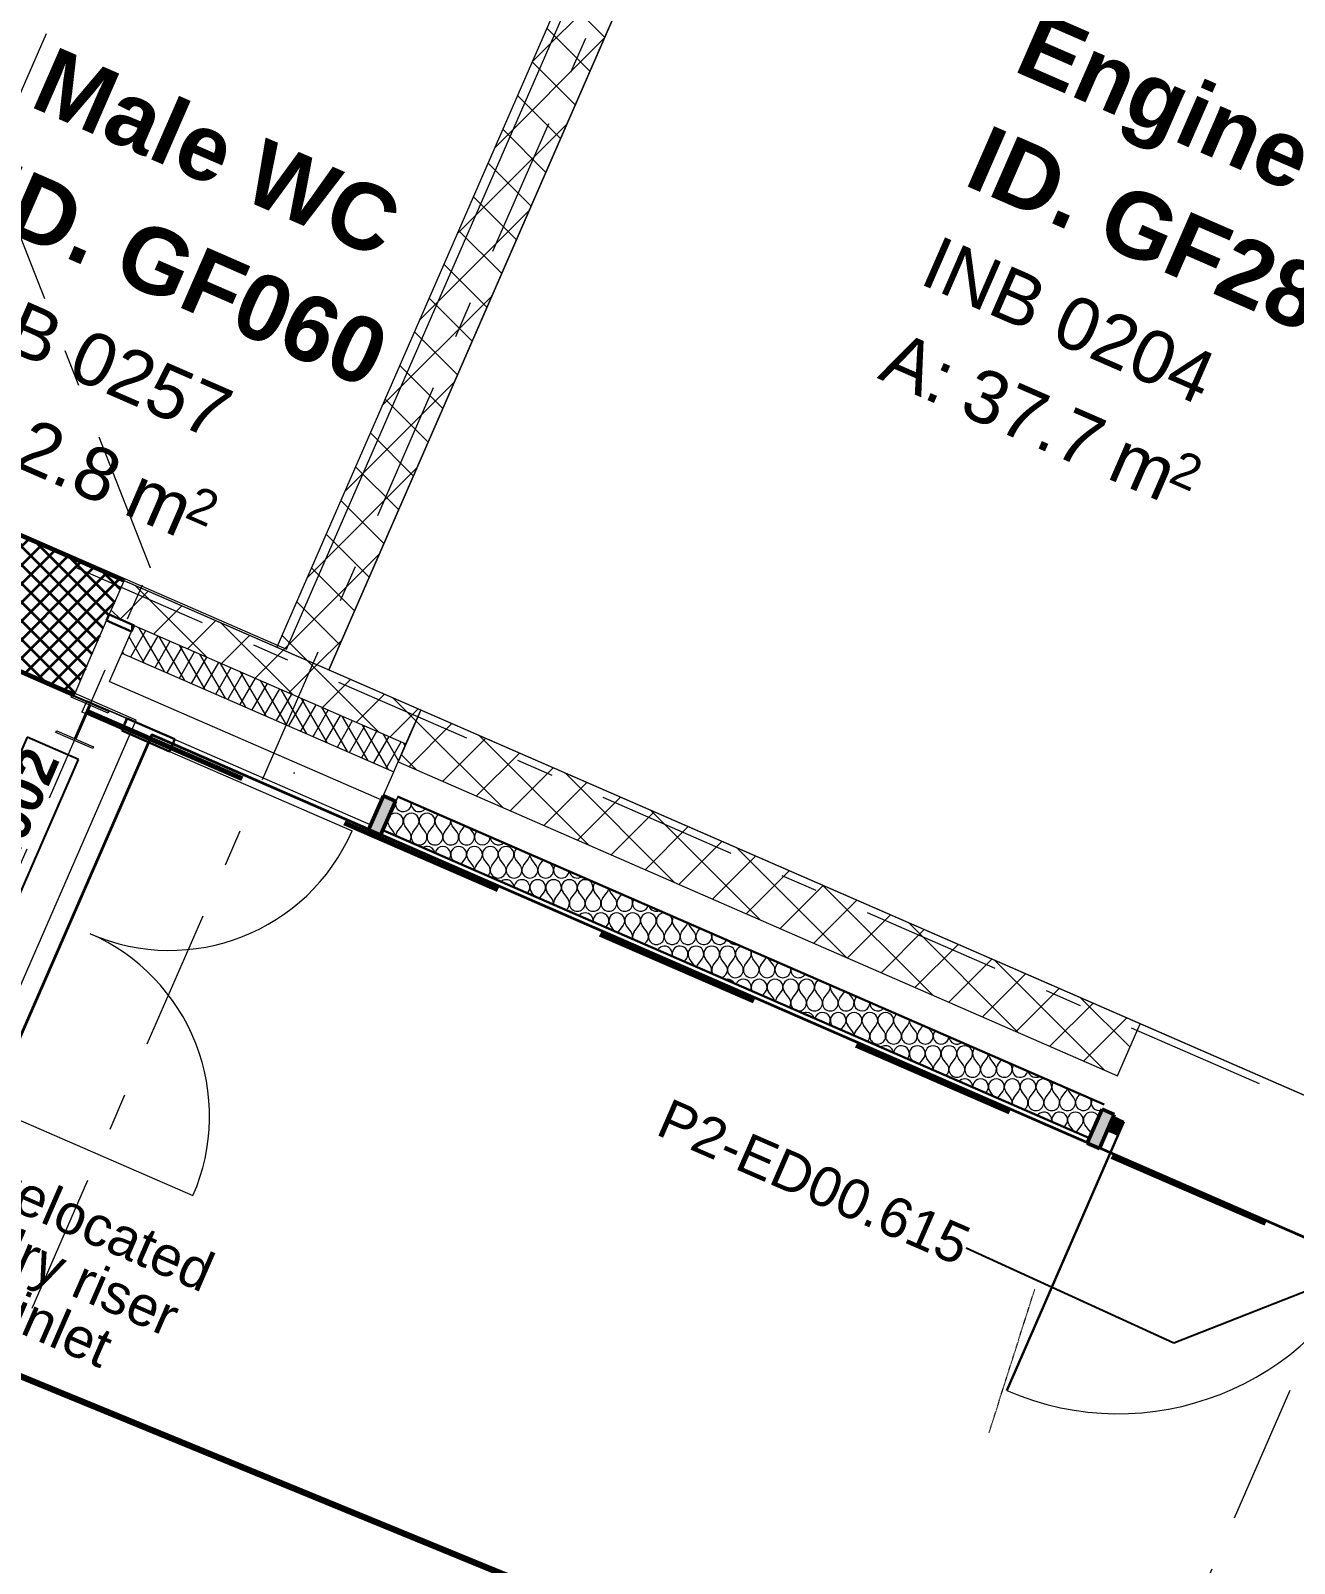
# Model space of a CAD drawing. Header units: millimetres. Extents: x -99530 to 1067232, y -97212 to 137997.
# Drawn here: x 995534 to 1000328, y -11672 to -5856 of the extents above; entities that cross this region are included whole.
import ezdxf
from ezdxf.enums import TextEntityAlignment as Align

# ---------------------------------------------------------------- set-up
doc = ezdxf.new("R2010")
doc.units = ezdxf.units.MM
doc.header["$MEASUREMENT"] = 0
for name, pattern in [('DASHDOTX2', [4, 2, -1, 0, -1]), ('Double Dashed', [1093.611073, 529.166651, -211.666656, 141.111112, -211.666656]), ('Long Dashed', [1058.333302, 634.99999, -423.333311])]:
    doc.linetypes.add(name, pattern=pattern)
for name, color, linetype in [('A-05-M_Gross_Int_Engineering', 7, 'Continuous'), ('A-05-M_Gross_Int_WC_s', 7, 'Continuous'), ('A-15-MG_Structural_Grid', 7, 'Continuous'), ('A-20-M_Floor_Slab', 7, 'Continuous'), ('A-25-M_Curtain_Wall', 7, 'Continuous'), ('A-25-M_Wall_Ext', 7, 'Continuous'), ('A-25-M_Wall_Ext_Existing_HUB', 7, 'Continuous'), ('A-25-M_Wall_Int', 7, 'Continuous'), ('ArchiCAD Doors', 7, 'Continuous'), ('COLUMN.IFC Import', 7, 'Continuous'), ('New_A-05-M_Gross_Int_Circulation', 7, 'Continuous'), ('New_A-15-MG_Structural_Grid_Phase_2', 7, 'Continuous'), ('New_A-20-M_Hard_Landscape', 7, 'Continuous'), ('New_A-25-M_Wall_Ext', 7, 'Continuous'), ('New_ArchiCAD Door Markers', 7, 'Continuous'), ('New_ArchiCAD Doors', 7, 'Continuous')]:
    doc.layers.add(name, color=color, linetype=linetype)
for name, color, linetype, lineweight, true_color in [('A-05-M_Gross_Int_Engineering_Pen_No__74', 7, 'Continuous', 20, 0x606060), ('A-05-M_Gross_Int_WC_s_Pen_No__74', 7, 'Continuous', 20, 0x606060), ('A-15-MG_Structural_Grid_Pen_No__163', 7, 'Continuous', 0, 0x750077), ('A-20-M_Hard_Landscape-Phase 1_Pen_No__248', 7, 'Continuous', 158, 0xe8dc01), ('A-25-M_Curtain_Wall_Pen_No__144', 7, 'Continuous', 0, 0xc8c8c8), ('A-25-M_Curtain_Wall_Pen_No__27', 7, 'Continuous', 50, 0x2a2a2a), ('A-25-M_Curtain_Wall_Pen_No__43', 7, 'Continuous', 30, 0x444444), ('A-25-M_Wall_Ext_Existing_HUB_Pen_No__103', 7, 'Continuous', 15, 0xa6a6a6), ('A-25-M_Wall_Ext_Existing_HUB_Pen_No__107', 7, 'Continuous', 15, 0xa6a6a6), ('A-25-M_Wall_Ext_Existing_HUB_Pen_No__43', 7, 'Continuous', 30, 0x444444), ('A-25-M_Wall_Int_Pen_No__107', 7, 'Continuous', 15, 0xa6a6a6), ('A-95-P_Drawing_Pen_No__46', 7, 'Continuous', 35, 0x444444), ('ArchiCAD Doors_Pen_No__103', 7, 'Continuous', 15, 0xa6a6a6), ('ArchiCAD Doors_Pen_No__43', 7, 'Continuous', 30, 0x444444), ('ArchiCAD Doors_Pen_No__63', 7, 'Continuous', 20, 0x606060), ('New_A-05-M_Gross_Int_Circulation_Pen_No__74', 7, 'Continuous', 20, 0x606060), ('New_A-15-MG_Structural_Grid_Phase_2_Pen_No__222', 7, 'Continuous', 13, 0x65af33), ('New_A-20-M_Hard_Landscape_Pen_No__53', 7, 'Continuous', 35, 0x444444), ('New_A-25-M_Wall_Ext_Existing_HUB_Pen_No__27', 7, 'Continuous', 50, 0x2a2a2a), ('New_ArchiCAD Doors_Pen_No__23', 7, 'Continuous', 30, 0x2a2a2a)]:
    doc.layers.add(name, color=color, linetype=linetype, lineweight=lineweight, true_color=true_color)
for name, color, linetype, lineweight in [('A-20-M_Floor_Slab_Pen_No__89', 8, 'Continuous', 20), ('A-25-M_Curtain_Wall_Pen_No__87', 8, 'Continuous', 20), ('A-25-M_Wall_Ext_Existing_HUB_Pen_No__1', 7, 'Continuous', 13), ('A-25-M_Wall_Ext_Pen_No__87', 8, 'Continuous', 20), ('A-25-M_Wall_Int_Pen_No__1', 7, 'Continuous', 13), ('A-95-P_Drawing_Pen_No__85', 8, 'Continuous', 20), ('ArchiCAD Doors_Pen_No__1', 7, 'Continuous', 13), ('ArchiCAD Zone Stamps_Pen_No__9', 7, 'Continuous', 13), ('COLUMN.IFC Import_Pen_No__2', 8, 'Continuous', 15), ('Demolished_G-10-P_Topo_Building_Pen_No__177', 1, 'Continuous', 70), ('G-10-P_Topo_Fence_Pen_No__2', 8, 'Continuous', 15), ('New_A-25-M_Wall_Ext_Existing_HUB_Pen_No__155', 5, 'Continuous', 35), ('New_A-25-M_Wall_Ext_Pen_No__1', 7, 'Continuous', 13), ('New_A-95-P_Text_1_50_GA_Pen_No__1', 7, 'Continuous', 13), ('New_ArchiCAD Door Markers_Pen_No__1', 7, 'Continuous', 13), ('New_ArchiCAD Door Markers_Pen_No__5', 7, 'Continuous', 25), ('New_ArchiCAD Doors_Pen_No__1', 7, 'Continuous', 13), ('New_ArchiCAD Doors_Pen_No__3', 7, 'Continuous', 18), ('New_ArchiCAD Zone Stamps_Pen_No__6', 7, 'Continuous', 35)]:
    doc.layers.add(name, color=color, linetype=linetype, lineweight=lineweight)
doc.styles.add('GENERATED_STYLE_1', font='')
doc.styles.add('GENERATED_STYLE_2', font='')
doc.styles.add('GENERATED_STYLE_3', font='')
doc.styles.add('GENERATED_STYLE_4', font='')
doc.styles.get('GENERATED_STYLE_1').set_extended_font_data('Arial', bold=True)
doc.styles.get('GENERATED_STYLE_2').set_extended_font_data('Swis721 BT', bold=True)
doc.styles.get('GENERATED_STYLE_3').set_extended_font_data('Arial')
doc.styles.get('GENERATED_STYLE_4').set_extended_font_data('Swis721 BT')
doc.linetypes.add('GAS_UNDERGROUND', pattern='A,0,[2,EC-MA-00-GF-DR-A-00361 Phase 2 Hub Ground Floor GA-S2-P191.Shx,S=1.746032,R=0,X=0,Y=0],-320,0', length=320)
doc.dimstyles.new('GENERATED_STYLE__4', dxfattribs={"dimtxt": 0.18, "dimasz": 273.6, "dimexe": 0.18, "dimexo": 0.0625, "dimgap": 0.09, "dimtad": 0, "dimtih": 1, "dimtoh": 1, "dimdec": 4, "dimzin": 0, "dimdsep": 46, "dimcen": 0.09, "dimadec": 0, "dimazin": 0, "dimtfac": 1, "dimtdec": 4, "dimtmove": 0, "dimatfit": 3, "dimldrblk": 'ARROWHEAD_5', "dimfxl": 1, "dimtolj": 1, "dimtzin": 0, "dimarcsym": 0})
pattern_1 = [(103.994, (976938, 0), (-1137.956, 451.32), [0, -965.2, 0, -1079.5, 0, -1031.875]), (73.994, (976938, 0), (-1195.13, 1745.31), [0, -520.7, 0, -869.95, 0, -333.375]), (33.994, (976626.5, -716.2), (785.414, 1814.82), [0, -317.5, 0, -1143, 0, -1492.25]), (23.994, (976626.5, -716.2), (250.28, 1972.77), [0, -158.75, 0, -749.3, 0, -857.25])]
pattern_2 = [(45, (976938, 0), (-91.9239, 91.9239), []), (135, (976938, 0), (91.9239, 91.9239), [])]

# ---------------------------------------------------------------- blocks, each defined once
blk = doc.blocks.new('Corridor 03-Ground_INB 0157_37_3', base_point=(993021.9, -8488.1))
at = {"layer": 'New_A-05-M_Gross_Int_Circulation_Pen_No__74', "linetype": 'Continuous'}
for p, q in [((995934.4, -8473.2), (988733.1, -5333.1)), ((995306.8, -9912.4), (995934.4, -8473.2))]:
    blk.add_line(p, q, dxfattribs=at)
at = {"layer": 'New_ArchiCAD Zone Stamps_Pen_No__6'}
for tag, height, style, p in [('ROOM_NAME', 250, 'GENERATED_STYLE_1', (992014.6, -6852.4)), ('zoneNameLine2', 250, 'GENERATED_STYLE_1', (991826.2, -7284.6)), ('ROOM_NUMBER', 200, 'GENERATED_STYLE_3', (991637.7, -7705.3)), ('measuredAreaCode', 200, 'GENERATED_STYLE_3', (991480.7, -8065.4)), ('ROOM_HOLES_PRM', 200, 'GENERATED_STYLE_3', (991788.1, -8199.4)), ('DUMMY_649', 200, 'GENERATED_STYLE_3', (992277.4, -8412.8)), ('DUMMY_650', 133.3, 'GENERATED_STYLE_3', (992556.7, -8519.3))]:
    blk.add_attdef(tag, text='', height=height, rotation=336.44041, dxfattribs=dict(at, style=style)).set_placement(p, align=Align.TOP_LEFT)
blk = doc.blocks.new('Engine Test Cell 1_INB 0204_58_3', base_point=(1000238.9, -7358.8))
at = {"layer": 'A-05-M_Gross_Int_Engineering_Pen_No__74', "linetype": 'Continuous'}
for p, q in [((999252.5, -2349.2), (996665.4, -8282.2)), ((996665.4, -8282.2), (1001997.3, -10607.4))]:
    blk.add_line(p, q, dxfattribs=at)
at = {"layer": 'ArchiCAD Zone Stamps_Pen_No__9'}
for tag, height, style, p in [('ROOM_NAME', 250, 'GENERATED_STYLE_1', (999356.4, -5777.5)), ('zoneNameLine2', 250, 'GENERATED_STYLE_1', (999168, -6209.7)), ('ROOM_NUMBER', 200, 'GENERATED_STYLE_3', (998979.6, -6630.4)), ('measuredAreaCode', 200, 'GENERATED_STYLE_3', (998822.5, -6990.5)), ('DUMMY_649', 200, 'GENERATED_STYLE_3', (999129.9, -7124.5)), ('DUMMY_650', 200, 'GENERATED_STYLE_3', (999619.3, -7337.9)), ('DUMMY_651', 133.3, 'GENERATED_STYLE_3', (999898.6, -7444.4))]:
    blk.add_attdef(tag, text='', height=height, rotation=336.44041, dxfattribs=dict(at, style=style)).set_placement(p, align=Align.TOP_LEFT)
blk = doc.blocks.new('Male WC_INB 0257_60_3', base_point=(995890.4, -7224.6))
at = {"layer": 'A-05-M_Gross_Int_WC_s_Pen_No__74', "linetype": 'Continuous'}
for p, q in [((996504.5, -8203.9), (998197.6, -4321.2)), ((993241.8, -6781.2), (996504.5, -8203.9))]:
    blk.add_line(p, q, dxfattribs=at)
at = {"layer": 'ArchiCAD Zone Stamps_Pen_No__9'}
for tag, height, style, p in [('ROOM_NAME', 250, 'GENERATED_STYLE_1', (995624.8, -5912.4)), ('zoneNameLine2', 250, 'GENERATED_STYLE_1', (995436.4, -6344.5)), ('ROOM_NUMBER', 200, 'GENERATED_STYLE_3', (995248, -6765.2)), ('measuredAreaCode', 200, 'GENERATED_STYLE_3', (995090.9, -7125.3)), ('DUMMY_649', 200, 'GENERATED_STYLE_3', (995398.3, -7259.4)), ('DUMMY_650', 200, 'GENERATED_STYLE_3', (995887.7, -7472.7)), ('DUMMY_651', 133.3, 'GENERATED_STYLE_3', (996167, -7579.3))]:
    blk.add_attdef(tag, text='', height=height, rotation=336.44041, dxfattribs=dict(at, style=style)).set_placement(p, align=Align.TOP_LEFT)
blk = doc.blocks.new('Mesh_20_3', base_point=(988930.7, -24727.1))
at = {"layer": 'New_A-20-M_Hard_Landscape_Pen_No__53', "linetype": 'Continuous', "flags": 128}
blk.add_lwpolyline([(988930.7, -24727.1), (988131.3, -26560.4), (999398.6, -31473.5), (1000198, -29640.2), (990908.8, -25589.7), (996843.1, -11980.5), (1005863.9, -15914), (1005925.7, -15772.3), (1017857.8, -20975.3), (1018925.2, -18527.4), (995994.2, -8528.3)], close=True, dxfattribs=at)
blk = doc.blocks.new('Slab_5_3', base_point=(977314.7, -362.2))
at = {"layer": 'A-20-M_Floor_Slab_Pen_No__89', "linetype": 'Continuous', "flags": 128}
blk.add_lwpolyline([(977314.7, -362.2), (984728.9, 6537.3), (984643.8, 6629.2), (987876.2, 9637.2), (992165.2, 7766.9), (996287.1, 17219.8), (1030611.3, 2252.7), (1030904.7, 2124.8), (1026692.8, -7534.4), (1026399.5, -7406.5), (1021328.1, -19036.6), (980552.3, -1256.3), (980362.6, -1691.3)], close=True, dxfattribs=at)
blk = doc.blocks.new('*X577', base_point=(976938, 0))
at = {"layer": 'A-25-M_Curtain_Wall_Pen_No__87', "linetype": 'Continuous'}
for p, q in [((996924, -8772), (996930.2, -8763.7)), ((996870.6, -8889.2), (996882, -8874)), ((996912, -8898), (996894, -8874)), ((996924, -8898), (996942, -8874)), ((996972, -8898), (996954, -8874)), ((996984, -8898), (997002, -8874)), ((997032, -8898), (997014, -8874)), ((997044, -8898), (997062, -8874)), ((997092, -8898), (997074, -8874)), ((997104, -8898), (997122, -8874)), ((997152, -8898), (997134, -8874)), ((997164, -8898), (997182, -8874)), ((997212, -8898), (997199.3, -8881.1)), ((997224, -8898), (997227.5, -8893.4)), ((997121.9, -9000.1), (997122, -9000)), ((997139.9, -9007.9), (997134, -9000)), ((997167.2, -9019.8), (997182, -9000)), ((997212, -9024), (997194, -9000)), ((997224, -9024), (997242, -9000)), ((997272, -9024), (997254, -9000)), ((997284, -9024), (997302, -9000)), ((997332, -9024), (997314, -9000)), ((997344, -9024), (997362, -9000)), ((997392, -9024), (997374, -9000)), ((997404, -9024), (997422, -9000)), ((997452, -9024), (997434, -9000)), ((997464, -9024), (997479.5, -9003.3)), ((997512, -9024), (997504.7, -9014.2)), ((997524, -9024), (997524.8, -9023)), ((997419.2, -9129.7), (997422, -9126)), ((997445.3, -9141.1), (997434, -9126)), ((997464.4, -9149.4), (997482, -9126)), ((997512, -9150), (997494, -9126)), ((997524, -9150), (997542, -9126)), ((997572, -9150), (997554, -9126)), ((997584, -9150), (997602, -9126)), ((997632, -9150), (997614, -9126)), ((997644, -9150), (997662, -9126)), ((997692, -9150), (997674, -9126)), ((997704, -9150), (997722, -9126)), ((997752, -9150), (997734, -9126)), ((997764, -9150), (997776.8, -9132.9)), ((997812, -9150), (997810, -9147.4)), ((997716.5, -9259.3), (997722, -9252)), ((997750.7, -9274.2), (997734, -9252)), ((997764, -9276), (997782, -9252)), ((997812, -9276), (997794, -9252)), ((997824, -9276), (997842, -9252)), ((997872, -9276), (997854, -9252)), ((997884, -9276), (997902, -9252)), ((997932, -9276), (997914, -9252)), ((997944, -9276), (997962, -9252)), ((997992, -9276), (997974, -9252)), ((998004, -9276), (998022, -9252)), ((998052, -9276), (998034, -9252)), ((998064, -9276), (998074.1, -9262.5)), ((998013.8, -9389), (998022, -9378)), ((998052, -9402), (998034, -9378)), ((998064, -9402), (998082, -9378)), ((998112, -9402), (998094, -9378)), ((998124, -9402), (998142, -9378)), ((998172, -9402), (998154, -9378)), ((998184, -9402), (998202, -9378)), ((998232, -9402), (998214, -9378)), ((998244, -9402), (998262, -9378)), ((998292, -9402), (998274, -9378)), ((998304, -9402), (998322, -9378)), ((998352, -9402), (998334, -9378)), ((998364, -9402), (998371.4, -9392.2)), ((998311.1, -9518.6), (998322, -9504)), ((998352, -9528), (998334, -9504)), ((998364, -9528), (998382, -9504)), ((998412, -9528), (998394, -9504)), ((998424, -9528), (998442, -9504)), ((998472, -9528), (998454, -9504)), ((998484, -9528), (998502, -9504)), ((998532, -9528), (998514, -9504)), ((998544, -9528), (998562, -9504)), ((998592, -9528), (998574, -9504)), ((998604, -9528), (998622, -9504)), ((998652, -9528), (998637, -9508)), ((998664, -9528), (998668.7, -9521.8)), ((998577.6, -9634.8), (998574, -9630)), ((998608.3, -9648.2), (998622, -9630)), ((998652, -9654), (998634, -9630)), ((998664, -9654), (998682, -9630)), ((998712, -9654), (998694, -9630)), ((998724, -9654), (998742, -9630)), ((998772, -9654), (998754, -9630)), ((998784, -9654), (998802, -9630)), ((998832, -9654), (998814, -9630)), ((998844, -9654), (998862, -9630)), ((998892, -9654), (998874, -9630)), ((998904, -9654), (998920.7, -9631.7)), ((998952, -9654), (998942.3, -9641.1)), ((998964, -9654), (998965.9, -9651.4)), ((998860.4, -9758.1), (998862, -9756)), ((998883, -9768), (998874, -9756)), ((998905.6, -9777.8), (998922, -9756)), ((998952, -9780), (998934, -9756)), ((998964, -9780), (998982, -9756)), ((999012, -9780), (998994, -9756)), ((999024, -9780), (999042, -9756)), ((999072, -9780), (999054, -9756)), ((999084, -9780), (999102, -9756)), ((999132, -9780), (999114, -9756)), ((999144, -9780), (999162, -9756)), ((999192, -9780), (999174, -9756)), ((999204, -9780), (999218, -9761.3)), ((999252, -9780), (999247.7, -9774.3)), ((999157.7, -9887.8), (999162, -9882)), ((999188.3, -9901.1), (999174, -9882)), ((999204, -9906), (999222, -9882)), ((999252, -9906), (999234, -9882)), ((999264, -9906), (999282, -9882)), ((999312, -9906), (999294, -9882)), ((999324, -9906), (999342, -9882)), ((999372, -9906), (999354, -9882)), ((999384, -9906), (999402, -9882)), ((999432, -9906), (999414, -9882)), ((999444, -9906), (999462, -9882)), ((999492, -9906), (999474, -9882)), ((999504, -9906), (999515.3, -9891)), ((999455, -10017.4), (999462, -10008)), ((999492, -10032), (999474, -10008)), ((999504, -10032), (999522, -10008)), ((999552, -10032), (999534, -10008))]:
    blk.add_line(p, q, dxfattribs=at)
for centre, start, end in [((996948, -8790), 143.1301, 10.88499), ((996918, -8856), 90, 216.8699), ((996888, -8790), 298.59942, 14.28141), ((996918, -8856), 323.1301, 90), ((996978, -8856), 90, 216.8699), ((997008, -8790), 169.9611, 322.91973), ((996978, -8856), 323.1301, 90), ((997038, -8856), 90, 216.8699), ((997038, -8856), 323.1301, 90), ((997098, -8856), 120.72817, 216.8699), ((996858, -8856), 323.1301, 10.64704), ((997098, -8856), 323.1301, 12.15266), ((997158, -8856), 168.89645, 216.8699), ((997158, -8856), 323.1301, 323.98438), ((996888, -8916), 9.68785, 36.8699), ((996948, -8916), 143.1301, 170.98595), ((996948, -8916), 321.89488, 36.8699), ((997008, -8916), 143.1301, 36.8699), ((997038, -8982), 90, 121.94351), ((997068, -8916), 143.1301, 36.8699), ((997038, -8982), 10.93732, 90), ((997098, -8982), 90, 169.91673), ((997128, -8916), 143.1301, 36.8699), ((997098, -8982), 323.1301, 90), ((997158, -8982), 90, 216.8699), ((997188, -8916), 143.1301, 36.8699), ((997158, -8982), 323.1301, 90), ((997218, -8982), 90, 216.8699), ((997248, -8916), 143.1301, 1.17981), ((997218, -8982), 323.1301, 90), ((997278, -8982), 90, 216.8699), ((997308, -8916), 178.83069, 314.05014), ((997278, -8982), 323.1301, 90), ((997338, -8982), 90, 216.8699), ((997338, -8982), 323.1301, 90), ((997398, -8982), 130.55342, 216.8699), ((997398, -8982), 323.1301, 2.32741), ((997458, -8982), 177.71313, 216.8699), ((997188, -9042), 0.0898, 36.8699), ((997248, -9042), 143.1301, 179.91026), ((997248, -9042), 312.97056, 36.8699), ((997308, -9042), 143.1301, 36.8699), ((997368, -9042), 143.1301, 36.8699), ((997428, -9042), 143.1301, 36.8699), ((997488, -9042), 143.1301, 36.8699), ((997548, -9042), 143.1301, 352.18649), ((997608, -9042), 188.3129, 304.56793), ((997338, -9108), 90, 131.65351), ((997338, -9108), 1.22732, 90), ((997398, -9108), 90, 178.78404), ((997398, -9108), 323.1301, 90), ((997458, -9108), 90, 216.8699), ((997458, -9108), 323.1301, 90), ((997518, -9108), 90, 216.8699), ((997518, -9108), 323.1301, 90), ((997578, -9108), 90, 216.8699), ((997578, -9108), 323.1301, 90), ((997638, -9108), 90, 216.8699), ((997638, -9108), 323.1301, 90), ((997698, -9108), 139.61356, 216.8699), ((997698, -9108), 323.1301, 353.26727), ((997758, -9108), 187.09923, 216.8699), ((997488, -9168), 351.15603, 36.8699), ((997548, -9168), 143.1301, 189.49129), ((997548, -9168), 303.38953, 36.8699), ((997608, -9168), 143.1301, 36.8699), ((997668, -9168), 143.1301, 36.8699), ((997728, -9168), 143.1301, 36.8699), ((997788, -9168), 143.1301, 36.8699), ((997848, -9168), 149.30254, 343.57829), ((997908, -9168), 198.90604, 293.97479), ((997638, -9234), 90, 140.64951), ((997638, -9234), 352.23132, 90), ((997698, -9234), 90, 188.26212), ((997698, -9234), 323.1301, 90), ((997758, -9234), 90, 216.8699), ((997758, -9234), 323.1301, 90), ((997818, -9234), 90, 216.8699), ((997818, -9234), 323.1301, 90), ((997878, -9234), 90, 216.8699), ((997878, -9234), 323.1301, 90), ((997938, -9234), 90, 216.8699), ((997938, -9234), 86.08971, 90), ((997938, -9234), 323.1301, 46.79111), ((997998, -9234), 148.25579, 216.8699), ((997998, -9234), 323.1301, 344.62504), ((998058, -9234), 197.51507, 216.8699), ((997788, -9294), 143.1301, 150.30351), ((997788, -9294), 342.57731, 36.8699), ((997848, -9294), 143.1301, 200.2688), ((997848, -9294), 292.61202, 36.8699), ((997908, -9294), 143.1301, 36.8699), ((997968, -9294), 143.1301, 36.8699), ((998028, -9294), 143.1301, 36.8699), ((998088, -9294), 143.1301, 27.38577), ((998148, -9294), 157.75029, 335.13053), ((997878, -9360), 44.02079, 88.86004), ((997938, -9360), 90, 149.25906), ((997938, -9360), 343.62177, 90), ((997998, -9360), 90, 198.84758), ((997998, -9360), 323.1301, 90), ((998058, -9360), 90, 216.8699), ((998058, -9360), 323.1301, 90), ((998118, -9360), 90, 216.8699), ((998118, -9360), 323.1301, 90), ((998178, -9360), 90, 216.8699), ((998178, -9360), 323.1301, 90), ((998208, -9294), 211.75258, 281.12825), ((998238, -9360), 103.81808, 216.8699), ((998238, -9360), 323.1301, 29.06275), ((998298, -9360), 156.71279, 216.8699), ((998028, -9420), 25.83347, 36.8699), ((998088, -9420), 143.1301, 158.74505), ((998088, -9420), 334.13577, 36.8699), ((998148, -9420), 143.1301, 213.5402), ((998148, -9420), 279.34063, 36.8699), ((998208, -9420), 143.1301, 36.8699), ((998268, -9420), 143.1301, 36.8699), ((998328, -9420), 143.1301, 36.8699), ((998298, -9360), 323.1301, 336.16804), ((998358, -9360), 209.96952, 216.8699), ((998388, -9420), 143.1301, 15.44837), ((998448, -9420), 166.22689, 326.65394), ((998178, -9486), 90, 105.42654), ((998178, -9486), 27.45429, 90), ((998238, -9486), 90, 157.70714), ((998238, -9486), 335.17369, 90), ((998298, -9486), 90, 211.67684), ((998298, -9486), 323.1301, 90), ((998358, -9486), 90, 216.8699), ((998358, -9486), 323.1301, 90), ((998418, -9486), 90, 216.8699), ((998418, -9486), 323.1301, 90), ((998478, -9486), 90, 216.8699), ((998478, -9486), 323.1301, 90), ((998508, -9420), 232.22562, 260.6552), ((998538, -9486), 116.08447, 216.8699), ((998538, -9486), 323.1301, 16.79636), ((998598, -9486), 165.17578, 216.8699), ((998328, -9546), 14.18013, 36.8699), ((998388, -9546), 143.1301, 167.23741), ((998388, -9546), 325.64342, 36.8699), ((998448, -9546), 143.1301, 237.0977), ((998448, -9546), 255.78312, 36.8699), ((998508, -9546), 143.1301, 36.8699), ((998568, -9546), 143.1301, 36.8699), ((998628, -9546), 143.1301, 36.8699), ((998598, -9486), 323.1301, 327.70505), ((998688, -9546), 143.1301, 5.27687), ((998478, -9612), 90, 117.37692), ((998478, -9612), 15.50391, 90), ((998538, -9612), 90, 166.18311), ((998538, -9612), 326.69771, 90), ((998598, -9612), 90, 216.8699), ((998598, -9612), 323.1301, 90), ((998658, -9612), 90, 216.8699), ((998658, -9612), 323.1301, 90), ((998718, -9612), 90, 216.8699), ((998748, -9546), 174.92769, 317.95314), ((998718, -9612), 323.1301, 90), ((998778, -9612), 90, 216.8699), ((998778, -9612), 323.1301, 90), ((998838, -9612), 126.41282, 216.8699), ((998838, -9612), 323.1301, 6.46801), ((998898, -9612), 173.83725, 216.8699), ((998628, -9672), 4.14793, 36.8699), ((998688, -9672), 143.1301, 175.97933), ((998688, -9672), 316.9015, 36.8699), ((998748, -9672), 143.1301, 36.8699), ((998778, -9738), 90, 127.5547), ((998808, -9672), 143.1301, 36.8699), ((998778, -9738), 5.32613, 90), ((998838, -9738), 90, 174.88221), ((998868, -9672), 143.1301, 36.8699), ((998838, -9738), 323.1301, 90), ((998898, -9738), 90, 216.8699), ((998928, -9672), 143.1301, 36.8699), ((998898, -9738), 323.1301, 90), ((998958, -9738), 90, 216.8699), ((998988, -9672), 143.1301, 356.02475), ((998958, -9738), 323.1301, 90), ((999018, -9738), 90, 216.8699), ((999018, -9738), 323.1301, 90), ((999048, -9672), 184.09959, 308.78124), ((999078, -9738), 90, 216.8699), ((999078, -9738), 323.1301, 90), ((999138, -9738), 135.75113, 216.8699), ((999138, -9738), 323.1301, 357.1297), ((999198, -9738), 182.93448, 216.8699), ((998928, -9798), 354.97282, 36.8699), ((998988, -9798), 143.1301, 185.22802), ((998988, -9798), 307.65281, 36.8699), ((999048, -9798), 143.1301, 36.8699), ((999108, -9798), 143.1301, 36.8699), ((999168, -9798), 143.1301, 36.8699), ((999228, -9798), 143.1301, 36.8699), ((999288, -9798), 145.59984, 347.28099), ((999348, -9798), 194.12602, 298.75481), ((999078, -9864), 90, 136.81028), ((999078, -9864), 356.07055, 90), ((999138, -9864), 90, 184.0509), ((999138, -9864), 323.1301, 90), ((999198, -9864), 90, 216.8699), ((999198, -9864), 323.1301, 90), ((999258, -9864), 90, 216.8699), ((999258, -9864), 323.1301, 90), ((999318, -9864), 90, 216.8699), ((999318, -9864), 323.1301, 90), ((999378, -9864), 90, 216.8699), ((999378, -9864), 323.1301, 90), ((999438, -9864), 144.54167, 216.8699), ((999438, -9864), 323.1301, 348.33916), ((999498, -9864), 192.82642, 216.8699), ((999228, -9924), 143.1301, 146.6105), ((999228, -9924), 346.27032, 36.8699), ((999288, -9924), 143.1301, 195.39331), ((999288, -9924), 297.48752, 36.8699), ((999348, -9924), 143.1301, 36.8699), ((999408, -9924), 143.1301, 36.8699), ((999468, -9924), 143.1301, 36.8699), ((999528, -9924), 143.1301, 33.61909), ((999588, -9924), 154.09294, 288.561), ((999318, -9990), 57.64288, 75.23795), ((999378, -9990), 90, 145.55591), ((999378, -9990), 347.32492, 90), ((999438, -9990), 90, 194.07153), ((999438, -9990), 323.1301, 90), ((999498, -9990), 90, 216.8699), ((999498, -9990), 323.1301, 90), ((999558, -9990), 90, 216.8699), ((999558, -9990), 21.36861, 90), ((999468, -10050), 31.82786, 36.8699), ((999528, -10050), 143.1301, 155.08772), ((999528, -10050), 10.82838, 36.8699)]:
    blk.add_arc(centre, 30, start, end, dxfattribs=at)
blk = doc.blocks.new('Curtain Wall_14_3', base_point=(976938, 0))
at = {"layer": 'A-25-M_Curtain_Wall_Pen_No__144', "linetype": 'Continuous'}
for points in [[(996816.3, -8888.6), (996862.1, -8908.6), (996918.1, -8780.3), (996872.3, -8760.3)], [(999543, -10077.6), (999588.8, -10097.6), (999644.8, -9969.2), (999598.9, -9949.2)]]:
    blk.add_hatch(color=256, dxfattribs=at).paths.add_polyline_path(points)
at = {"layer": 'ArchiCAD Doors_Pen_No__103', "linetype": 'Continuous'}
blk.add_hatch(color=256, dxfattribs=at).paths.add_polyline_path([(999618.8, -10028.8), (999660, -10046.8), (999682, -9996.4), (999640.8, -9978.4)])
at = {"layer": 'A-25-M_Curtain_Wall_Pen_No__27', "linetype": 'Continuous'}
for p, q in [((996872.3, -8760.3), (996816.3, -8888.6)), ((996862.1, -8908.6), (996918.1, -8780.3)), ((996918.1, -8780.3), (996872.3, -8760.3)), ((996816.3, -8888.6), (996862.1, -8908.6)), ((999598.9, -9949.2), (999543, -10077.6)), ((999588.8, -10097.6), (999644.8, -9969.2)), ((999644.8, -9969.2), (999598.9, -9949.2)), ((999543, -10077.6), (999588.8, -10097.6))]:
    blk.add_line(p, q, dxfattribs=at)
at = {"layer": 'A-25-M_Curtain_Wall_Pen_No__43', "linetype": 'Continuous'}
for p, q in [((999606.9, -9930.9), (996926.1, -8761.9)), ((996870.1, -8890.3), (999551, -10059.2))]:
    blk.add_line(p, q, dxfattribs=at)
at = {"layer": 'ArchiCAD Doors_Pen_No__43', "linetype": 'Continuous'}
for p, q in [((999640.8, -9978.4), (999618.8, -10028.8)), ((999682, -9996.4), (999640.8, -9978.4)), ((999660, -10046.8), (999682, -9996.4)), ((999660, -10046.8), (999237.4, -11016.2)), ((999618.8, -10028.8), (999660, -10046.8))]:
    blk.add_line(p, q, dxfattribs=at)
at = {"layer": 'ArchiCAD Doors_Pen_No__63', "linetype": 'Continuous'}
blk.add_arc((999660, -10046.8), 1057.5, 246.44041, 336.44041, dxfattribs=at)
at = {"layer": 'A-25-M_Curtain_Wall', "linetype": 'Continuous', "lineweight": 0}
blk.add_blockref('*X577', (976938, 0), dxfattribs=at)
blk = doc.blocks.new('Simple Door Opening')
at = {"layer": 'ArchiCAD Doors_Pen_No__1', "linetype": 'Continuous'}
for p, q in [((4054.8, -140), (4054.8, 0)), ((4054.8, -255), (4054.8, -140)), ((4054.8, -372), (4054.8, -255)), ((4054.8, -474.5), (4054.8, -372))]:
    blk.add_line(p, q, dxfattribs=at)
blk = doc.blocks.new('Wall_80_3', base_point=(1021573.4, -19661.2))
at = {"layer": 'A-25-M_Wall_Ext_Existing_HUB_Pen_No__103', "linetype": 'Continuous'}
h = blk.add_hatch(dxfattribs=at)
h.set_pattern_fill('Rigid_Insulation_0003', color=256, style=0, pattern_type=2)
h.set_pattern_definition([(0, (976938, 0), (0, 130), []), (90, (976938, 0), (-130, 0), [])])
h.paths.add_polyline_path([(995832.5, -8072), (995822.5, -8094.9), (995916.5, -8135.9), (995926.5, -8113)])
at = {"layer": 'A-25-M_Wall_Ext_Existing_HUB_Pen_No__107', "linetype": 'Continuous'}
h = blk.add_hatch(dxfattribs=at)
h.set_pattern_fill('Concrete_Block_0003', color=256, style=0, pattern_type=2)
h.set_pattern_definition(pattern_2)
h.paths.add_polyline_path([(995832.5, -8072), (996958, -8562.8), (997014, -8434.5), (995888.5, -7943.7), (995860.7, -8007.4), (995840.7, -8053.2)])
h = blk.add_hatch(dxfattribs=at)
h.set_pattern_fill('613_01__ad_AR_SAND_0003', color=256, style=0, pattern_type=2)
h.set_pattern_definition(pattern_1)
h.paths.add_polyline_path([(995833.7, -8325.6), (995916.5, -8135.9), (995822.5, -8094.9), (995698.8, -8378.6)])
h = blk.add_hatch(dxfattribs=at)
h.set_pattern_fill('Batt_Insulation_0003', color=256, style=0, pattern_type=2)
h.set_pattern_definition([(60, (976938, 0), (-43.30127, 25), []), (120, (976938, 0), (43.30127, 25), [])])
h.paths.add_polyline_path([(995916.5, -8135.9), (995880.5, -8218.4), (996912.1, -8668.2), (996958, -8562.8), (995926.5, -8113)])
h = blk.add_hatch(dxfattribs=at)
h.set_pattern_fill('613_01__ad_AR_SAND_0003', color=256, style=0, pattern_type=2)
h.set_pattern_definition(pattern_1)
h.paths.add_polyline_path([(995698.8, -8378.6), (996824.3, -8869.4), (996865.3, -8775.4), (995833.7, -8325.6)])
at = {"layer": 'New_A-25-M_Wall_Ext_Existing_HUB_Pen_No__155', "linetype": 'Continuous'}
h = blk.add_hatch(dxfattribs=at)
h.set_pattern_fill('Grid_5x5_Diagonal_0003', color=256, style=0, pattern_type=2)
h.set_pattern_definition([(45, (976938, 0), (-35.35534, 35.35534), []), (135, (976938, 0), (35.35534, 35.35534), [])])
h.paths.add_polyline_path([(994452.2, -7835), (995698.8, -8378.6), (995739.8, -8284.7), (995786.6, -8177.4), (995832.5, -8072), (995840.7, -8053.2), (995860.7, -8007.4), (995888.5, -7943.7), (994641.8, -7400.1), (994614.1, -7463.8), (994594.1, -7509.6), (994585.9, -7528.4), (994539.9, -7633.8), (994493.1, -7741.1)])
at = {"layer": 'A-25-M_Wall_Ext_Existing_HUB_Pen_No__1', "linetype": 'Continuous'}
for p, q in [((995860.7, -8007.4), (995888.5, -7943.7)), ((995840.7, -8053.2), (995860.7, -8007.4)), ((995832.5, -8072), (995840.7, -8053.2)), ((995786.6, -8177.4), (995822.5, -8094.9)), ((995786.6, -8177.4), (995822.5, -8094.9)), ((995833.7, -8325.6), (995916.5, -8135.9)), ((995926.5, -8113), (996958, -8562.8)), ((995739.8, -8284.7), (995786.6, -8177.4)), ((995739.8, -8284.7), (995786.6, -8177.4)), ((995880.5, -8218.4), (996912.1, -8668.2)), ((995698.8, -8378.6), (995739.8, -8284.7)), ((995698.8, -8378.6), (995739.8, -8284.7)), ((995833.7, -8325.6), (996865.3, -8775.4))]:
    blk.add_line(p, q, dxfattribs=at)
at = {"layer": 'A-25-M_Wall_Ext_Existing_HUB_Pen_No__1', "linetype": 'Continuous', "flags": 128}
for points in [[(997014, -8434.5), (995888.5, -7943.7)], [(995698.8, -8378.6), (996824.3, -8869.4)]]:
    blk.add_lwpolyline(points, dxfattribs=at)
at = {"layer": 'A-25-M_Wall_Ext_Existing_HUB_Pen_No__43', "linetype": 'Continuous'}
for p, q in [((995832.5, -8072), (995822.5, -8094.9)), ((995926.5, -8113), (995832.5, -8072)), ((995822.5, -8094.9), (995916.5, -8135.9)), ((995916.5, -8135.9), (995926.5, -8113))]:
    blk.add_line(p, q, dxfattribs=at)
at = {"layer": 'New_A-25-M_Wall_Ext_Existing_HUB_Pen_No__27', "linetype": 'Continuous'}
for p, q in [((995888.5, -7943.7), (994641.8, -7400.1)), ((994452.2, -7835), (995698.8, -8378.6))]:
    blk.add_line(p, q, dxfattribs=at)
at = {"layer": 'ArchiCAD Doors', "color": 251, "linetype": 'Continuous', "lineweight": 20, "true_color": 0x606060, "xscale": -1, "zscale": 1000, "rotation": 336.4404141184945}
blk.add_blockref('Simple Door Opening', (1000730.8, -10055.2), dxfattribs=at)
blk = doc.blocks.new('Wall_101_3', base_point=(996468.4, -8196.2))
at = {"layer": 'A-25-M_Wall_Int_Pen_No__107', "linetype": 'Continuous'}
h = blk.add_hatch(dxfattribs=at)
h.set_pattern_fill('Concrete_Block_0003', color=256, style=0, pattern_type=2)
h.set_pattern_definition(pattern_2)
h.paths.add_polyline_path([(996665.4, -8282.2), (999252.5, -2349.2), (999141.4, -2066.2), (996468.4, -8196.2)])
at = {"layer": 'A-25-M_Wall_Int_Pen_No__1', "linetype": 'Continuous', "flags": 128}
for points in [[(999141.4, -2066.2), (996468.4, -8196.2)], [(996665.4, -8282.2), (999252.5, -2349.2)], [(996468.4, -8196.2), (996665.4, -8282.2)]]:
    blk.add_lwpolyline(points, dxfattribs=at)
blk = doc.blocks.new('Wall_108_3', base_point=(997014, -8434.5))
at = {"layer": 'A-25-M_Wall_Int_Pen_No__107', "linetype": 'Continuous'}
h = blk.add_hatch(dxfattribs=at)
h.set_pattern_fill('Concrete_Block_0003', color=256, style=0, pattern_type=2)
h.set_pattern_definition(pattern_2)
h.paths.add_polyline_path([(996928.1, -8631.5), (999658.2, -9822), (999744.1, -9624.9), (997014, -8434.5)])
at = {"layer": 'A-25-M_Wall_Int_Pen_No__1', "linetype": 'Continuous', "flags": 128}
for points in [[(997014, -8434.5), (996928.1, -8631.5)], [(999744.1, -9624.9), (997014, -8434.5)], [(996928.1, -8631.5), (999658.2, -9822)], [(999658.2, -9822), (999744.1, -9624.9)]]:
    blk.add_lwpolyline(points, dxfattribs=at)
blk = doc.blocks.new('Door Stamp 17[19]_3', base_point=(995759.9, -9283.3))
at = {"layer": 'New_ArchiCAD Door Markers_Pen_No__5', "linetype": 'Continuous'}
for p, q in [((995521.5, -8537.1), (995050.9, -9616.3)), ((995715.6, -8621.8), (995521.5, -8537.1)), ((995245, -9701), (995715.6, -8621.8)), ((995245, -9701), (995715.6, -8621.8)), ((995050.9, -9616.3), (995245, -9701))]:
    blk.add_line(p, q, dxfattribs=at)
at = {"layer": 'New_ArchiCAD Door Markers_Pen_No__1', "style": 'GENERATED_STYLE_2'}
blk.add_attdef('AC_WIDO_ID', text='', height=150, rotation=66.44041, dxfattribs=at).set_placement((995268.6, -9602.2), align=Align.BOTTOM_LEFT)
blk = doc.blocks.new('Double Door with Transom 19[23]_3', base_point=(976938, 0))
at = {"layer": 'New_ArchiCAD Doors_Pen_No__1', "linetype": 'Continuous'}
for p, q in [((996081, -8545.3), (995900.1, -8466.4)), ((996081.6, -8545.5), (996081, -8545.3)), ((995437.6, -10020.8), (995256.7, -9941.9)), ((995438.2, -10021), (995437.6, -10020.8))]:
    blk.add_line(p, q, dxfattribs=at)
at = {"layer": 'New_ArchiCAD Doors_Pen_No__23', "linetype": 'Continuous'}
for p, q in [((995880.1, -8512.2), (995900.1, -8466.4)), ((995900.1, -8466.4), (996081.6, -8545.5)), ((996061.6, -8591.4), (995880.1, -8512.2)), ((996081.6, -8545.5), (996061.6, -8591.4)), ((995256.7, -9941.9), (995276.7, -9896.1)), ((995438.2, -10021), (995256.7, -9941.9)), ((995276.7, -9896.1), (995458.2, -9975.2)), ((995458.2, -9975.2), (995438.2, -10021))]:
    blk.add_line(p, q, dxfattribs=at)
at = {"layer": 'New_ArchiCAD Doors_Pen_No__3', "linetype": 'Continuous'}
for p, q in [((996061.6, -8591.4), (996753.5, -8893.1)), ((995458.2, -9975.2), (996150.1, -10276.9))]:
    blk.add_line(p, q, dxfattribs=at)
for centre, start, end in [((996061.6, -8591.4), 246.44041, 336.44041), ((995458.2, -9975.2), 336.44041, 66.44041)]:
    blk.add_arc(centre, 754.8, start, end, dxfattribs=at)
at = {"layer": 'New_ArchiCAD Door Markers'}
ref = blk.add_blockref('Door Stamp 17[19]_3', (995759.9, -9283.3), dxfattribs=at)
ref.add_attrib('AC_WIDO_ID', 'ExD00.002', dxfattribs={"layer": 'New_ArchiCAD Door Markers_Pen_No__1', "color": 7, "height": 150, "rotation": 66.44041, "style": 'GENERATED_STYLE_2'}).set_placement((995268.6, -9602.2), align=Align.BOTTOM_LEFT)
blk = doc.blocks.new('Wall_200_3', base_point=(996051.7, -8614.2))
at = {"layer": 'New_A-25-M_Wall_Ext_Pen_No__1', "linetype": 'Continuous'}
for p, q in [((995760.8, -8405.6), (995747, -8399.6)), ((995763.5, -8406.8), (995760.8, -8405.6)), ((995895.5, -8464.4), (995763.5, -8406.8)), ((995898.3, -8465.6), (995895.5, -8464.4)), ((995898.7, -8465.8), (995898.3, -8465.6)), ((995900.1, -8466.4), (995898.7, -8465.8)), ((996081, -8545.3), (995900.1, -8466.4)), ((996081.6, -8545.5), (996081, -8545.3))]:
    blk.add_line(p, q, dxfattribs=at)
at = {"layer": 'New_ArchiCAD Doors', "color": 251, "linetype": 'Continuous', "lineweight": 20, "true_color": 0x606060}
blk.add_blockref('Double Door with Transom 19[23]_3', (976938, 0), dxfattribs=at)
blk = doc.blocks.new('Wall_245_3', base_point=(995879.8, -8508))
at = {"layer": 'A-25-M_Wall_Ext_Pen_No__87', "linetype": 'Continuous', "flags": 128}
for points in [[(995747, -8399.6), (995728.5, -8442.1)], [(995760.8, -8405.6), (995747, -8399.6)], [(995762.6, -8406.4), (995760.8, -8405.6)], [(995896.4, -8464.8), (995762.6, -8406.4)], [(995742.3, -8448), (995728.5, -8442.1)], [(995744.1, -8448.8), (995742.3, -8448)], [(995877.9, -8507.2), (995744.1, -8448.8)], [(995879.8, -8508), (995898.3, -8465.6)], [(995898.3, -8465.6), (995896.4, -8464.8)], [(995879.8, -8508), (995877.9, -8507.2)]]:
    blk.add_lwpolyline(points, dxfattribs=at)
blk = doc.blocks.new('Standard grid marker')
at = {"layer": 'A-15-MG_Structural_Grid_Pen_No__163', "linetype": 'Double Dashed'}
blk.add_line((1000, 0), (29726, 0), dxfattribs=at)
at = {"layer": 'A-15-MG_Structural_Grid_Pen_No__163', "style": 'GENERATED_STYLE_4'}
for tag, p in [('AC_MarkerText_1_0', (-500, 41.2)), ('AC_MarkerText_1_1', (31226, 41.2))]:
    blk.add_attdef(tag, text='', height=350, rotation=90, dxfattribs=at).set_placement(p, align=Align.MIDDLE_CENTER)
blk = doc.blocks.new('Standard grid marker_3')
at = {"layer": 'A-15-MG_Structural_Grid_Pen_No__163', "linetype": 'Double Dashed'}
blk.add_line((1000, 0), (74254.8, 0), dxfattribs=at)
at = {"layer": 'A-15-MG_Structural_Grid_Pen_No__163', "style": 'GENERATED_STYLE_4'}
for tag, p in [('AC_MarkerText_1_0', (-500, 43.4)), ('AC_MarkerText_1_1', (75754.8, 43.4))]:
    blk.add_attdef(tag, text='', height=350, rotation=360, dxfattribs=at).set_placement(p, align=Align.MIDDLE_CENTER)
blk = doc.blocks.new('Discrete Accessory 184')
at = {"layer": 'COLUMN.IFC Import_Pen_No__2', "linetype": 'Continuous'}
for p, q in [((-76.1, 76.2), (76.1, 76.2)), ((-76.1, 69.4), (-76.1, 76.2)), ((-2.9, 69.4), (-76.1, 69.4)), ((-2.9, -69.4), (-2.9, 69.4)), ((2.9, 69.4), (2.9, -69.4)), ((76.1, 69.4), (2.9, 69.4)), ((76.1, 76.2), (76.1, 69.4)), ((-76.1, -69.4), (-2.9, -69.4)), ((-76.1, -76.2), (-76.1, -69.4)), ((76.1, -76.2), (-76.1, -76.2)), ((2.9, -69.4), (76.1, -69.4)), ((76.1, -69.4), (76.1, -76.2))]:
    blk.add_line(p, q, dxfattribs=at)
blk = doc.blocks.new('ARROWHEAD_5')
at = {"color": 0, "linetype": 'Continuous', "lineweight": 0}
blk.add_line((0, 0), (-1, 0), dxfattribs=at)
blk.add_solid([(-1, 0.2679), (0, 0), (-1, -0.2679), (-1, 0.2679)], dxfattribs=at)
blk = doc.blocks.new('Standard grid marker[50]_3', base_point=(974614.1, -56907.5))
at = {"layer": 'New_A-15-MG_Structural_Grid_Phase_2_Pen_No__222', "linetype": 'Double Dashed'}
for p, q in [((995382.5, -6352), (995798.8, -5397.2)), ((995987.3, -7892), (995382.5, -6352)), ((975498.1, -54880.3), (995987.3, -7892))]:
    blk.add_line(p, q, dxfattribs=at)
blk.add_point((995987.3, -7892), dxfattribs=at)
at = {"layer": 'New_A-15-MG_Structural_Grid_Phase_2_Pen_No__222', "style": 'GENERATED_STYLE_4'}
for tag, p in [('AC_MarkerText_1_1', (995998.7, -4902.7)), ('AC_MarkerText_1_0', (973341.9, -56862))]:
    blk.add_attdef(tag, text='', height=350, rotation=336.44041, dxfattribs=at).set_placement(p, align=Align.MIDDLE_CENTER)

msp = doc.modelspace()

# ---------------------------------------------------------------- linework, layer by layer
at = {"layer": 'A-20-M_Hard_Landscape-Phase 1_Pen_No__248', "linetype": 'GAS_UNDERGROUND'}
msp.add_line((1044350.1, -30987.9), (988566.9, -8122.9), dxfattribs=at)
at = {"layer": 'Demolished_G-10-P_Topo_Building_Pen_No__177', "linetype": 'Long Dashed'}
msp.add_line((1021573.4, -19661.2), (985789, -4112.2), dxfattribs=at)
at = {"layer": 'G-10-P_Topo_Fence_Pen_No__2', "linetype": 'DASHDOTX2'}
msp.add_line((999170.1, -11177.4), (999344, -10631), dxfattribs=at)
at = {"layer": 'G-10-P_Topo_Fence_Pen_No__2', "linetype": 'Continuous'}
for p, q in [((999344, -10631), (999344, -10631)), ((999170.1, -11177.4), (999170.1, -11177.4))]:
    msp.add_line(p, q, dxfattribs=at)

# ---------------------------------------------------------------- block references
at = {"layer": 'A-05-M_Gross_Int_Engineering', "linetype": 'Continuous'}
ref = msp.add_blockref('Engine Test Cell 1_INB 0204_58_3', (1000238.9, -7358.8), dxfattribs=at)
ref.add_attrib('ROOM_NAME', 'Engine Test Cell 1', dxfattribs={"layer": 'ArchiCAD Zone Stamps_Pen_No__9', "color": 7, "height": 250, "rotation": 336.44041, "style": 'GENERATED_STYLE_1'}).set_placement((999356.4, -5777.5), align=Align.TOP_LEFT)
ref.add_attrib('ROOM_NUMBER', 'INB 0204', dxfattribs={"layer": 'ArchiCAD Zone Stamps_Pen_No__9', "color": 7, "height": 200, "rotation": 336.44041, "style": 'GENERATED_STYLE_3'}).set_placement((998979.6, -6630.4), align=Align.TOP_LEFT)
ref.add_attrib('zoneNameLine2', 'ID. GF282', dxfattribs={"layer": 'ArchiCAD Zone Stamps_Pen_No__9', "color": 7, "height": 250, "rotation": 336.44041, "style": 'GENERATED_STYLE_1'}).set_placement((999168, -6209.7), align=Align.TOP_LEFT)
ref.add_attrib('measuredAreaCode', 'A: ', dxfattribs={"layer": 'ArchiCAD Zone Stamps_Pen_No__9', "color": 7, "height": 200, "rotation": 336.44041, "style": 'GENERATED_STYLE_3'}).set_placement((998822.5, -6990.5), align=Align.TOP_LEFT)
ref.add_attrib('DUMMY_649', '37.7', dxfattribs={"layer": 'ArchiCAD Zone Stamps_Pen_No__9', "color": 7, "height": 200, "rotation": 336.44041, "style": 'GENERATED_STYLE_3'}).set_placement((999129.9, -7124.5), align=Align.TOP_LEFT)
ref.add_attrib('DUMMY_650', ' m', dxfattribs={"layer": 'ArchiCAD Zone Stamps_Pen_No__9', "color": 7, "height": 200, "rotation": 336.44041, "style": 'GENERATED_STYLE_3'}).set_placement((999619.3, -7337.9), align=Align.TOP_LEFT)
ref.add_attrib('DUMMY_651', '2', dxfattribs={"layer": 'ArchiCAD Zone Stamps_Pen_No__9', "color": 7, "height": 133.3, "rotation": 336.44041, "style": 'GENERATED_STYLE_3'}).set_placement((999898.6, -7444.4), align=Align.TOP_LEFT)
at = {"layer": 'A-05-M_Gross_Int_WC_s', "linetype": 'Continuous'}
ref = msp.add_blockref('Male WC_INB 0257_60_3', (995890.4, -7224.6), dxfattribs=at)
ref.add_attrib('ROOM_NAME', 'Male WC', dxfattribs={"layer": 'ArchiCAD Zone Stamps_Pen_No__9', "color": 7, "height": 250, "rotation": 336.44041, "style": 'GENERATED_STYLE_1'}).set_placement((995624.8, -5912.4), align=Align.TOP_LEFT)
ref.add_attrib('ROOM_NUMBER', 'INB 0257', dxfattribs={"layer": 'ArchiCAD Zone Stamps_Pen_No__9', "color": 7, "height": 200, "rotation": 336.44041, "style": 'GENERATED_STYLE_3'}).set_placement((995248, -6765.2), align=Align.TOP_LEFT)
ref.add_attrib('zoneNameLine2', 'ID. GF060', dxfattribs={"layer": 'ArchiCAD Zone Stamps_Pen_No__9', "color": 7, "height": 250, "rotation": 336.44041, "style": 'GENERATED_STYLE_1'}).set_placement((995436.4, -6344.5), align=Align.TOP_LEFT)
ref.add_attrib('DUMMY_649', '12.8', dxfattribs={"layer": 'ArchiCAD Zone Stamps_Pen_No__9', "color": 7, "height": 200, "rotation": 336.44041, "style": 'GENERATED_STYLE_3'}).set_placement((995398.3, -7259.4), align=Align.TOP_LEFT)
ref.add_attrib('DUMMY_650', ' m', dxfattribs={"layer": 'ArchiCAD Zone Stamps_Pen_No__9', "color": 7, "height": 200, "rotation": 336.44041, "style": 'GENERATED_STYLE_3'}).set_placement((995887.7, -7472.7), align=Align.TOP_LEFT)
ref.add_attrib('DUMMY_651', '2', dxfattribs={"layer": 'ArchiCAD Zone Stamps_Pen_No__9', "color": 7, "height": 133.3, "rotation": 336.44041, "style": 'GENERATED_STYLE_3'}).set_placement((996167, -7579.3), align=Align.TOP_LEFT)
at = {"layer": 'A-15-MG_Structural_Grid', "color": 8, "linetype": 'Continuous', "lineweight": 15, "zscale": 1000}
for name, p, rotation in [('Standard grid marker', (1007077.5, 15758.5), 246.440411583993), ('Standard grid marker', (1011202.4, 13959.8), 246.440411583993), ('Standard grid marker_3', (975736.8, 813.7), 336.440411583993)]:
    msp.add_blockref(name, p, dxfattribs=dict(at, rotation=rotation))
at = {"layer": 'A-20-M_Floor_Slab', "color": 8, "linetype": 'Continuous', "lineweight": 20}
msp.add_blockref('Slab_5_3', (977314.7, -362.2), dxfattribs=at)
at = {"layer": 'A-25-M_Curtain_Wall', "linetype": 'Continuous', "lineweight": 0}
msp.add_blockref('Curtain Wall_14_3', (976938, 0), dxfattribs=at)
at = {"layer": 'A-25-M_Wall_Ext', "color": 250, "lineweight": 50, "true_color": 0x2a2a2a}
msp.add_blockref('Wall_245_3', (995879.8, -8508), dxfattribs=at)
at = {"layer": 'A-25-M_Wall_Ext_Existing_HUB', "color": 250, "lineweight": 50, "true_color": 0x2a2a2a}
msp.add_blockref('Wall_80_3', (1021573.4, -19661.2), dxfattribs=at)
at = {"layer": 'A-25-M_Wall_Int', "color": 250, "lineweight": 50, "true_color": 0x2a2a2a}
for name, p in [('Wall_101_3', (996468.4, -8196.2)), ('Wall_108_3', (997014, -8434.5))]:
    msp.add_blockref(name, p, dxfattribs=at)
at = {"layer": 'COLUMN.IFC Import', "linetype": 'Continuous', "zscale": 1000, "rotation": 336.4404115839877}
msp.add_blockref('Discrete Accessory 184', (995730.5, -8479.9), dxfattribs=at)
at = {"layer": 'New_A-05-M_Gross_Int_Circulation', "linetype": 'Continuous'}
msp.add_blockref('Corridor 03-Ground_INB 0157_37_3', (993021.9, -8488.1), dxfattribs=at)
at = {"layer": 'New_A-15-MG_Structural_Grid_Phase_2', "color": 8, "linetype": 'Continuous', "lineweight": 15}
msp.add_blockref('Standard grid marker[50]_3', (974614.1, -56907.5), dxfattribs=at)
at = {"layer": 'New_A-20-M_Hard_Landscape', "color": 49, "lineweight": 35, "true_color": 0x444444}
msp.add_blockref('Mesh_20_3', (988930.7, -24727.1), dxfattribs=at)
at = {"layer": 'New_A-25-M_Wall_Ext', "color": 250, "lineweight": 50, "true_color": 0x2a2a2a}
msp.add_blockref('Wall_200_3', (996051.7, -8614.2), dxfattribs=at)

# ---------------------------------------------------------------- texts
at = {"layer": 'A-95-P_Drawing_Pen_No__46', "linetype": 'Continuous', "insert": (999083.1, -10476.3), "char_height": 150, "attachment_point": 6, "rotation": 336.49416, "style": 'GENERATED_STYLE_4'}
msp.add_mtext('\\A1;{\\fSwis721 BT|b0|i0|c0|p34;P2-ED00.615}', dxfattribs=at)
at = {"layer": 'New_A-95-P_Text_1_50_GA_Pen_No__1', "linetype": 'Continuous', "insert": (995849.6, -10336), "char_height": 150, "width": 974.751, "attachment_point": 2, "rotation": 336.44041, "line_spacing_factor": 0.833812, "style": 'GENERATED_STYLE_4'}
msp.add_mtext('\\A1;{\\fSwis721 BT|b0|i0|c0|p34;\\C5;relocated dry riser\\P\\fSwis721 BT|b0|i0|c0|p34;inlet}', dxfattribs=at)

# ---------------------------------------------------------------- leaders
at = {"layer": 'A-95-P_Drawing_Pen_No__85', "linetype": 'Continuous', "annotation_type": 0, "has_hookline": 1, "hookline_direction": 1, "text_width": 1500, "horizontal_direction": (0.917019, -0.398843, 0)}
msp.add_leader([(1000615.1, -10543.8), (999870.7, -10836.9), (999083.2, -10476.3)], dimstyle='GENERATED_STYLE__4', dxfattribs=at)

doc.saveas('drawing.dxf')
